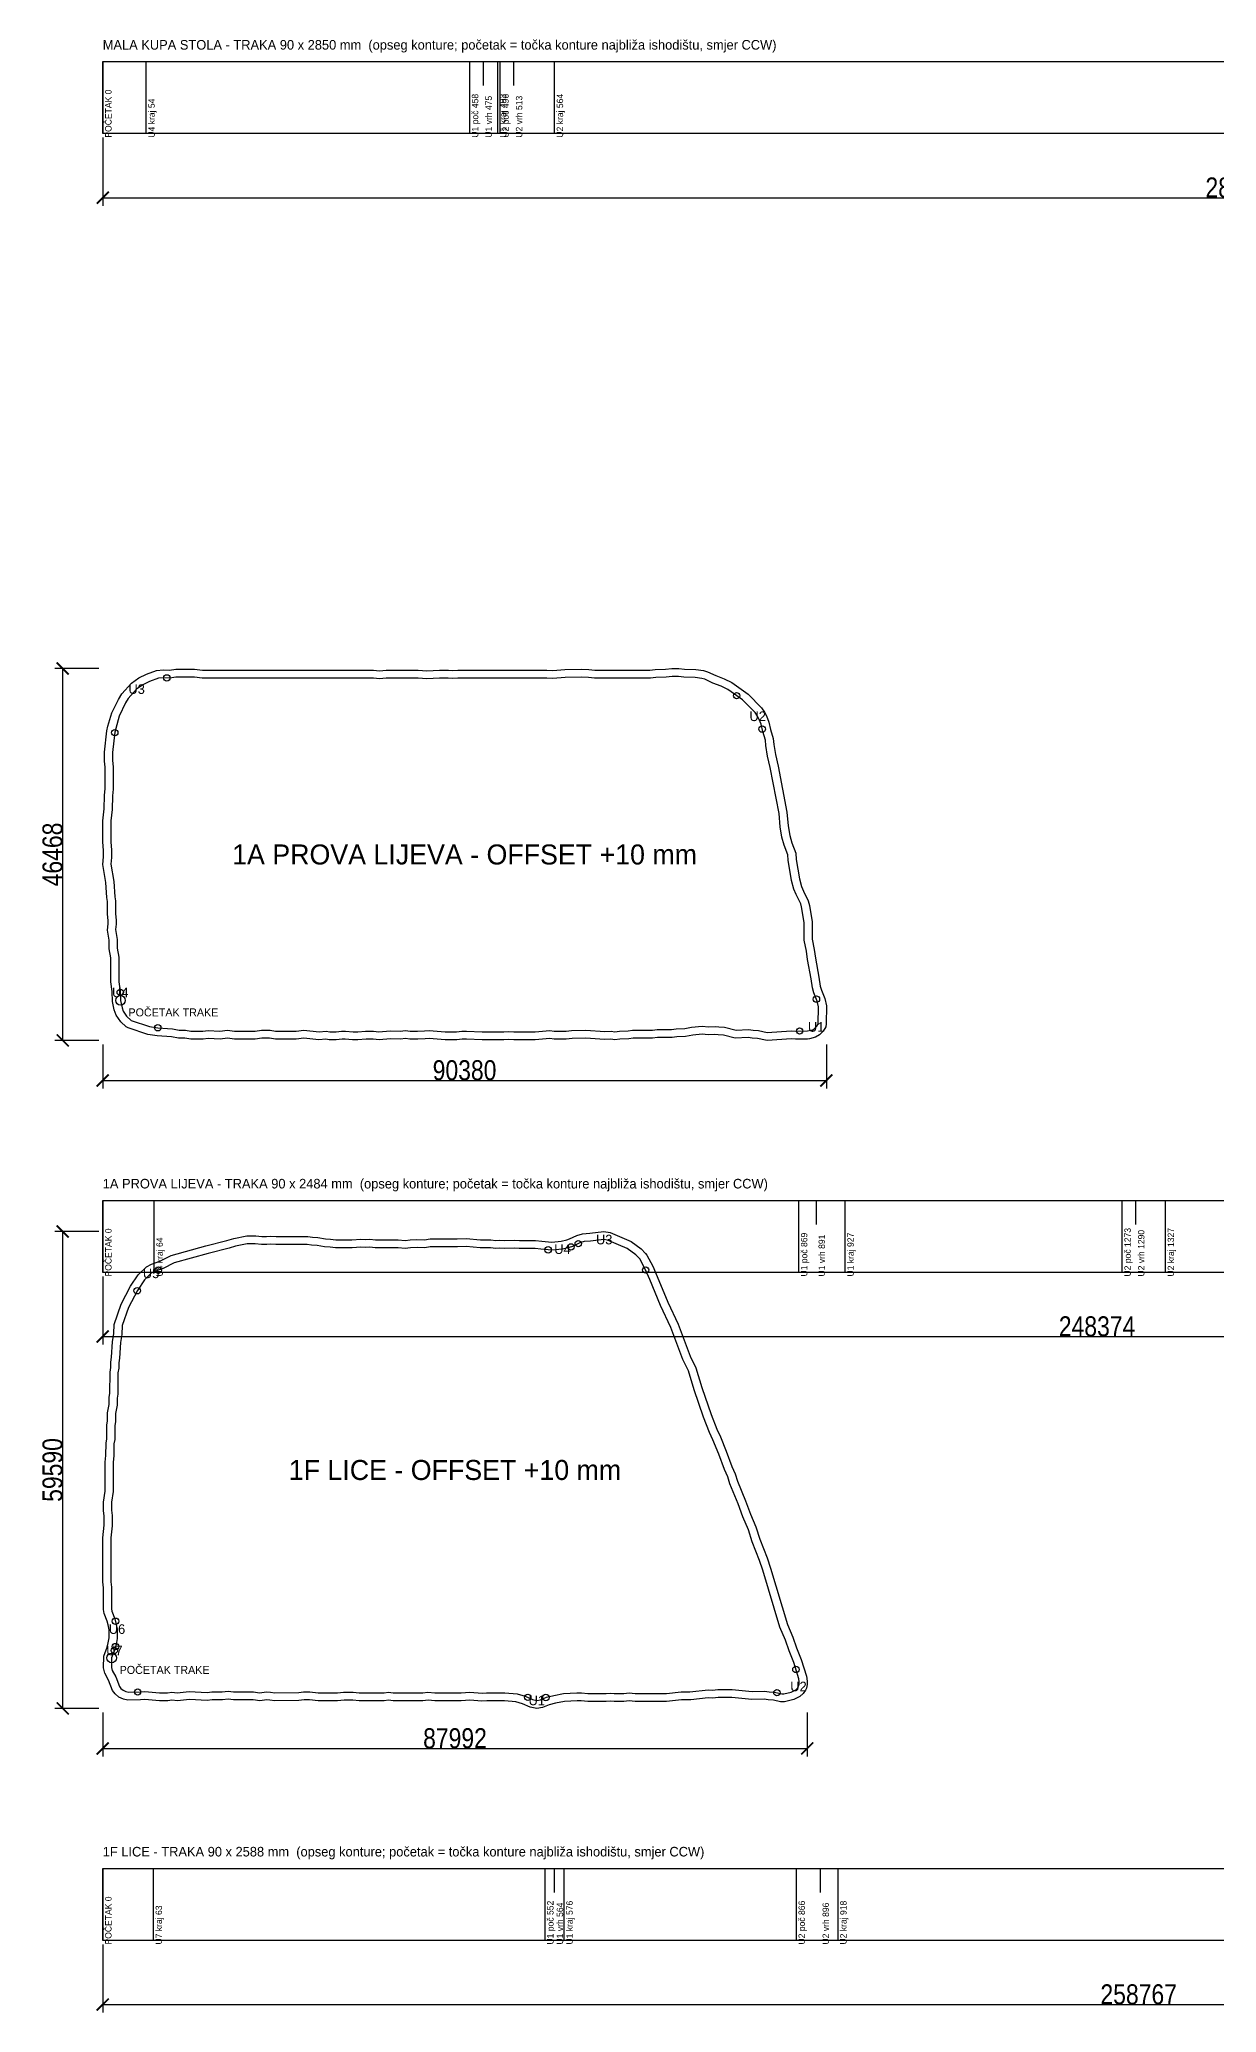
# Model space of a CAD drawing. Header units: millimetres. Extents: x -89 to 3515, y -4425 to 1405.
# Drawn here: x -89 to 1381, y -4425 to -1959 of the extents above; entities that cross this region are included whole.
import ezdxf
from ezdxf.enums import TextEntityAlignment as Align

# ---------------------------------------------------------------- set-up
doc = ezdxf.new("R2010")
doc.units = ezdxf.units.MM
for name, color, linetype in [('1A PROVA LIJEVA KONTURA', 8, 'Continuous'), ('1A PROVA LIJEVA OFFSET', 5, 'Continuous'), ('1A PROVA LIJEVA TRAKA', 5, 'Continuous'), ('1F LICE KONTURA', 8, 'Continuous'), ('1F LICE OFFSET', 6, 'Continuous'), ('1F LICE TRAKA', 6, 'Continuous'), ('KOTE', 8, 'Continuous'), ('MALA KUPA STOLA TRAKA', 3, 'Continuous')]:
    doc.layers.add(name, color=color, linetype=linetype)
doc.styles.add('OpenSansCondensed-Light', font='OpenSansCondensed-Light.ttf')
doc.dimstyles.new('EZDXF', dxfattribs={"dimtxt": 0.25, "dimasz": 0.175, "dimexe": 0.375, "dimexo": 0.125, "dimgap": 0.1, "dimtad": 1, "dimlfac": 100, "dimzin": 12, "dimdsep": 46, "dimtxsty": 'OpenSansCondensed-Light', "dimblk": 'ARCHTICK', "dimcen": 2.5, "dimazin": 3, "dimtfac": 0.5, "dimtmove": 2, "dimatfit": 3})

# ---------------------------------------------------------------- blocks, each defined once
blk = doc.blocks.new('_ARCHTICK')
at = {"color": 0, "linetype": 'BYBLOCK', "const_width": 0.15}
blk.add_lwpolyline([(-0.5, -0.5), (0.5, 0.5)], dxfattribs=at)

msp = doc.modelspace()

# ---------------------------------------------------------------- linework, layer by layer
at = {"layer": '1A PROVA LIJEVA KONTURA'}
msp.add_lwpolyline([(12.149, -3159.911), (14.075, -3169.112), (15.515, -3173.515), (19.646, -3179.803), (25.421, -3185.051), (48.28, -3192.627), (58.672, -3194.092), (77.154, -3195.338), (85.436, -3197.068), (93.347, -3197.28), (99.969, -3198.192), (114.941, -3198.194), (121.484, -3197.394), (136.287, -3198.207), (145.877, -3197.235), (154.473, -3198.203), (180.459, -3198.219), (188.08, -3197.306), (199.006, -3197.317), (205.637, -3198.207), (231.624, -3198.218), (241.209, -3197.247), (260.39, -3199.2), (268.924, -3198.498), (273.575, -3199.166), (281.541, -3199.202), (288.167, -3198.301), (293.134, -3198.225), (302.739, -3199.177), (308.718, -3199.223), (318.314, -3198.249), (328.281, -3198.276), (334.869, -3199.108), (349.113, -3197.768), (361.639, -3198.217), (368.248, -3197.509), (373.829, -3198.183), (383.329, -3198.468), (391.946, -3198.14), (397.563, -3197.347), (417.742, -3199.209), (431.724, -3199.198), (438.348, -3198.293), (444.319, -3198.224), (464.077, -3199.216), (491.066, -3199.213), (496.696, -3198.642), (503.244, -3199.217), (530.238, -3199.223), (548.472, -3197.66), (554.005, -3198.194), (568.987, -3198.215), (575.464, -3197.554), (593.424, -3196.982), (617.281, -3198.67), (625.02, -3198.374), (629.627, -3199.023), (635.215, -3198.299), (646.137, -3198.114), (651.786, -3197.269), (676.754, -3197.198), (682.348, -3196.485), (700.494, -3196.161), (706.138, -3195.303), (717.062, -3195.124), (725.343, -3193.389), (738.86, -3192.244), (746.467, -3193.156), (755.003, -3192.344), (759.669, -3193.092), (766.547, -3193.382), (781.037, -3197.023), (796.512, -3196.288), (802.156, -3197.147), (809.031, -3197.444), (819.934, -3199.933), (849.896, -3197.794), (855.399, -3198.202), (870.364, -3198.167), (876.678, -3196.513), (879.047, -3194.989), (881.88, -3192.261), (883.726, -3189.028), (883.885, -3168.175), (882.364, -3160.806), (878.128, -3150.562), (876.396, -3144.28), (874.718, -3132.976), (870.129, -3108.88), (868.803, -3098.431), (866.115, -3084.546), (865.914, -3062.631), (862.862, -3042.898), (861.77, -3039.351), (856.016, -3027.735), (853.24, -3020.886), (850.337, -3010.09), (846.142, -2984.831), (845.693, -2978.017), (840.921, -2965.995), (838.332, -2956.069), (836.153, -2942.973), (834.661, -2926.593), (823.75, -2869.119), (820.256, -2854.568), (818.103, -2841.462), (817.664, -2834.644), (814.311, -2824.034), (812.187, -2814.915), (809.991, -2808.826), (807.885, -2804.698), (804.656, -2800.036), (789.188, -2784.466), (770.602, -2771.403), (762.344, -2767.198), (751.924, -2763.388), (741.914, -2758.588), (738.356, -2757.52), (729.861, -2756.305), (715.911, -2756.188), (709.289, -2755.276), (701.314, -2755.231), (693.696, -2756.152), (680.777, -2756.342), (674.138, -2757.211), (604.154, -2757.216), (596.539, -2756.29), (587.981, -2755.922), (567.424, -2756.289), (552.197, -2757.816), (544.642, -2757.226), (433.657, -2757.229), (427.059, -2757.836), (421.476, -2757.245), (410.486, -2757.226), (394.728, -2758.214), (384.144, -2757.228), (344.153, -2757.232), (335.58, -2758.144), (327.977, -2757.233), (114.004, -2757.222), (104.411, -2756.244), (81.424, -2756.23), (73.805, -2757.146), (66.28, -2756.785), (59.775, -2757.486), (48.36, -2761.309), (40.109, -2765.528), (32.35, -2770.937), (21.894, -2782.556), (18.53, -2788.162), (10.565, -2804.86), (6.161, -2820.034), (5.142, -2824.612), (2.062, -2850.333), (2.016, -2860.284), (2.963, -2867.891), (2.974, -2895.877), (2.007, -2904.476), (1.865, -2921.415), (0.004, -2935.643), (0, -2961.622), (0.98, -2972.215), (0.95, -2981.201), (0.051, -2989.774), (3.774, -3011.225), (5.127, -3030.663), (5.9, -3035.342), (6.017, -3051.292), (6.976, -3059.893), (6.912, -3064.862), (6.053, -3071.467), (7.916, -3083.673), (8.12, -3094.587), (9.924, -3105.839), (10.046, -3136.785), (11.865, -3148.03)], close=True, dxfattribs=at)
at = {"layer": '1A PROVA LIJEVA OFFSET'}
msp.add_lwpolyline([(1.539, -2800.555), (9.504, -2783.857), (13.666, -2776.872), (25.731, -2763.441), (34.961, -2756.955), (44.485, -2752.09), (57.289, -2747.8), (65.984, -2746.789), (73.445, -2747.117), (81.43, -2746.23), (104.417, -2746.244), (114.513, -2747.222), (327.977, -2747.233), (335.646, -2748.081), (344.152, -2747.232), (384.143, -2747.228), (394.88, -2748.185), (410.504, -2747.226), (422.011, -2747.26), (427.127, -2747.787), (433.656, -2747.229), (544.642, -2747.226), (552.087, -2747.777), (567.245, -2746.291), (587.802, -2745.923), (596.968, -2746.299), (604.76, -2747.216), (673.485, -2747.211), (680.053, -2746.368), (693.021, -2746.161), (700.742, -2745.248), (709.346, -2745.276), (716.637, -2746.194), (730.613, -2746.333), (740.507, -2747.755), (745.523, -2749.262), (755.812, -2754.162), (766.338, -2758.03), (775.759, -2762.835), (796.282, -2777.418), (812.877, -2794.342), (816.469, -2799.568), (818.899, -2804.281), (821.777, -2812.079), (823.963, -2821.39), (827.493, -2832.803), (828.05, -2840.327), (830.065, -2852.587), (833.575, -2867.254), (844.485, -2924.728), (846.079, -2941.697), (848.123, -2953.982), (850.443, -2962.877), (855.512, -2976.123), (856.088, -2983.68), (860.122, -3007.967), (862.738, -3017.698), (865.143, -3023.632), (871.059, -3035.648), (872.744, -3041.369), (875.881, -3061.819), (876.106, -3083.541), (878.62, -3096.53), (880.011, -3107.313), (884.542, -3131.106), (886.198, -3142.209), (887.605, -3147.31), (891.827, -3157.573), (893.796, -3166.847), (893.726, -3189.104), (892.971, -3192.839), (889.77, -3198.405), (884.991, -3203.031), (880.409, -3205.791), (872.898, -3207.841), (870.388, -3208.167), (855.423, -3208.202), (849.882, -3207.82), (820.055, -3209.932), (817.708, -3209.682), (807.691, -3207.396), (801.186, -3207.099), (795.992, -3206.324), (780.045, -3206.974), (765.103, -3203.33), (758.665, -3203.041), (754.68, -3202.42), (745.989, -3203.144), (738.686, -3202.295), (726.795, -3203.302), (717.859, -3205.092), (706.975, -3205.29), (701.336, -3206.126), (683.072, -3206.473), (676.783, -3207.198), (652.544, -3207.267), (646.963, -3208.079), (635.945, -3208.288), (629.571, -3209.023), (624.51, -3208.401), (616.576, -3208.645), (593.23, -3206.993), (576.132, -3207.537), (568.973, -3208.215), (553.991, -3208.194), (548.418, -3207.701), (530.235, -3209.223), (503.242, -3209.217), (496.764, -3208.687), (491.067, -3209.213), (464.078, -3209.216), (444.125, -3208.227), (439.085, -3208.285), (432.406, -3209.175), (417.75, -3209.209), (397.806, -3207.412), (392.837, -3208.1), (383.71, -3208.461), (373.529, -3208.178), (368.181, -3207.573), (361.994, -3208.211), (349.403, -3207.785), (335.076, -3209.106), (327.639, -3208.274), (318.806, -3208.25), (308.641, -3209.222), (301.753, -3209.128), (292.717, -3208.233), (288.92, -3208.291), (281.496, -3209.202), (272.84, -3209.139), (268.619, -3208.557), (259.987, -3209.192), (241.206, -3207.298), (231.62, -3208.218), (205.633, -3208.207), (198.333, -3207.316), (188.671, -3207.306), (180.453, -3208.219), (154.467, -3208.203), (145.821, -3207.292), (136.518, -3208.205), (121.819, -3207.428), (115.549, -3208.176), (99.967, -3208.192), (92.529, -3207.262), (84.572, -3207.031), (75.788, -3205.268), (57.999, -3204.07), (46.292, -3202.427), (21.622, -3194.302), (19.226, -3192.901), (12.468, -3186.766), (6.812, -3178.44), (4.415, -3171.694), (2.255, -3161.361), (1.884, -3148.952), (0.046, -3136.824), (-0.073, -3106.655), (-1.841, -3095.474), (-2.07, -3084.524), (-3.914, -3072.279), (-3.08, -3064.151), (-3.031, -3060.385), (-3.966, -3051.883), (-4.094, -3036.199), (-4.849, -3031.357), (-6.166, -3012.43), (-9.943, -2990.111), (-9.048, -2980.662), (-9.021, -2972.66), (-10, -2961.621), (-9.996, -2935.641), (-8.129, -2920.722), (-7.975, -2903.874), (-7.026, -2895.319), (-7.036, -2868.513), (-7.966, -2860.88), (-7.919, -2849.715), (-4.715, -2822.929), (-3.443, -2817.247)], close=True, dxfattribs=at)
at = {"layer": '1A PROVA LIJEVA TRAKA'}
for p, q in [((-10, -3409.932), (-10, -3499.932)), ((54, -3409.932), (54, -3499.932)), ((859, -3409.932), (859, -3499.932)), ((881, -3409.932), (881, -3439.932)), ((917, -3409.932), (917, -3499.932)), ((1263, -3409.932), (1263, -3499.932)), ((1280, -3409.932), (1280, -3439.932)), ((1317, -3409.932), (1317, -3499.932))]:
    msp.add_line(p, q, dxfattribs=at)
msp.add_lwpolyline([(-10, -3409.932), (2473.741, -3409.932), (2473.741, -3499.932), (-10, -3499.932)], close=True, dxfattribs=at)
for centre, radius in [((69.976, -2756.962), 4), ((781.721, -2779.218), 4), ((5.044, -2825.429), 4), ((813.58, -2820.897), 4), ((12.149, -3159.911), 6), ((11.91, -3149.915), 4), ((881.342, -3158.334), 4), ((58.729, -3194.096), 4), ((860.423, -3198.19), 4)]:
    msp.add_circle(centre, radius, dxfattribs=at)
at = {"layer": '1F LICE KONTURA'}
msp.add_lwpolyline([(1.149, -3981.513), (1.041, -3993.42), (1.888, -3997.069), (6.275, -4005.252), (10.994, -4017.297), (12.659, -4019.591), (15.608, -4021.999), (18.953, -4023.569), (22.449, -4024.264), (36.924, -4024.005), (42.52, -4023.327), (60.696, -4025.03), (70.684, -4025.01), (76.244, -4024.449), (82.856, -4025.003), (98.097, -4023.577), (120.55, -4024.745), (126.151, -4024.062), (139.123, -4023.994), (146.722, -4023.076), (153.341, -4023.965), (178.306, -4024.052), (185.902, -4024.97), (194.487, -4024.041), (199.424, -4024.181), (205.083, -4025.006), (235.032, -4024.939), (240.679, -4024.086), (248.658, -4024.035), (259.254, -4025.009), (283.243, -4025.031), (290.873, -4024.139), (302.799, -4024.112), (310.419, -4025.028), (341.409, -4025.015), (347.001, -4024.415), (352.597, -4025.016), (389.587, -4025.028), (396.202, -4024.317), (404.762, -4025.034), (437.76, -4025.027), (448.589, -4024.432), (463.728, -4025.621), (469.289, -4025.059), (492.272, -4025.051), (507.639, -4026.58), (517.532, -4029.254), (526.772, -4033.503), (532.118, -4034.635), (536.59, -4033.711), (544.308, -4030.617), (553.372, -4028.355), (565.474, -4026.187), (582.18, -4025.061), (588.124, -4025.143), (595.756, -4026.031), (618.744, -4026.009), (624.297, -4025.457), (628.941, -4026.001), (640.924, -4026.026), (647.547, -4025.241), (655.103, -4026.026), (694.095, -4026.023), (712.302, -4024.106), (723.222, -4023.912), (746.093, -4021.253), (751.643, -4021.835), (758.213, -4021.061), (776.201, -4021.038), (801.03, -4023.493), (816.52, -4023.099), (822.165, -4023.957), (829.041, -4024.257), (838.123, -4026.416), (840.789, -4026.595), (849.686, -4024.126), (855.488, -4021.238), (857.594, -4019.269), (859.138, -4016.917), (859.857, -4014.216), (859.951, -4011.276), (859.419, -4007.5), (853.007, -3987.155), (847.19, -3972.564), (842.736, -3959.409), (835.763, -3943.297), (814.553, -3872.08), (810.442, -3859.783), (801.206, -3836.608), (796.376, -3821.608), (789.532, -3805.442), (783.547, -3788.921), (773.406, -3764.121), (770.676, -3755.251), (766.368, -3746.035), (759.525, -3726.87), (752.126, -3708.934), (747.669, -3699.779), (740.289, -3680.836), (728.837, -3646.578), (721.431, -3622.646), (714.557, -3608.492), (699.468, -3568.741), (686.774, -3540.999), (673.391, -3508.541), (668.076, -3496.742), (660.63, -3482.826), (655.72, -3477.982), (645.066, -3469.903), (620.329, -3459.614), (615.979, -3458.739), (599.176, -3460.919), (591.357, -3461.358), (585.982, -3462.865), (576.819, -3467.301), (572.434, -3468.787), (564.252, -3470.763), (550.773, -3471.994), (537.263, -3470.864), (530.014, -3469.739), (510.266, -3470.028), (504.654, -3469.597), (491.92, -3470.032), (485.351, -3469.602), (480.755, -3469.964), (474.144, -3469.077), (461.201, -3468.977), (443.775, -3467.585), (433.055, -3468.025), (399.071, -3468.064), (392.448, -3468.974), (382.902, -3468.745), (374.33, -3469.104), (367.711, -3469.993), (359.124, -3469.047), (330.14, -3469.007), (323.524, -3468.119), (317.96, -3468.654), (312.391, -3468.119), (301.602, -3469.015), (280.62, -3469.016), (273.989, -3468.125), (267.103, -3467.85), (257.781, -3466.213), (250.896, -3465.934), (245.248, -3465.084), (206.271, -3465.027), (199.718, -3464.45), (195.08, -3464.997), (188.099, -3465.026), (180.484, -3464.097), (170.534, -3464.095), (155.822, -3467.206), (147.851, -3469.69), (121.577, -3476.271), (79.318, -3487.721), (65.356, -3495.056), (54.805, -3498.554), (50.683, -3500.676), (42.208, -3508.964), (33.236, -3522.248), (21.999, -3543.595), (14.155, -3566.346), (13.866, -3577.227), (12.135, -3587.51), (10.897, -3606.998), (10.039, -3612.642), (9.916, -3619.592), (9.058, -3625.236), (8.875, -3652.161), (8.098, -3656.839), (7.813, -3665.722), (6.075, -3676.002), (5.9, -3685.93), (5.042, -3691.575), (4.919, -3708.524), (4.061, -3714.169), (3.944, -3729.121), (2.998, -3736.729), (2.957, -3773.713), (1.021, -3786.911), (1.059, -3796.863), (1.959, -3803.49), (1.976, -3816.479), (0, -3831.661), (0.048, -3886.627), (0.955, -3893.252), (1.027, -3920.222), (1.461, -3923.043), (5.126, -3932.525), (6.552, -3937.934), (7.819, -3945.41), (7.857, -3957.291), (6.643, -3964.789), (4.939, -3971.083)], close=True, dxfattribs=at)
at = {"layer": '1F LICE OFFSET'}
msp.add_lwpolyline([(24.655, -3517.113), (34.317, -3502.821), (44.594, -3492.744), (50.931, -3489.335), (61.431, -3485.822), (75.326, -3478.552), (118.962, -3466.619), (145.147, -3460.058), (153.754, -3457.422), (169.842, -3454.119), (181.091, -3454.116), (188.686, -3455.024), (194.471, -3454.999), (199.913, -3454.451), (206.718, -3455.028), (246.001, -3455.112), (251.845, -3455.964), (258.85, -3456.27), (268.172, -3457.884), (274.389, -3458.133), (281.289, -3459.016), (301.187, -3459.015), (312.158, -3458.122), (317.959, -3458.608), (323.712, -3458.12), (330.815, -3459.008), (359.138, -3459.047), (367.591, -3459.92), (373.912, -3459.113), (382.484, -3458.754), (391.883, -3458.957), (399.06, -3458.064), (432.844, -3458.026), (443.968, -3457.587), (461.638, -3458.98), (474.849, -3459.102), (481.031, -3459.911), (485.285, -3459.602), (492.076, -3460.021), (504.312, -3459.602), (510.577, -3460.022), (530.429, -3459.748), (538.448, -3460.928), (550.735, -3461.956), (562.615, -3460.871), (569.65, -3459.172), (573.02, -3458.03), (582.164, -3453.623), (589.362, -3451.559), (598.25, -3450.955), (616, -3448.739), (623.56, -3450.151), (650.048, -3461.232), (662.267, -3470.423), (668.068, -3476.143), (669.447, -3478.108), (676.893, -3492.024), (682.636, -3504.729), (695.946, -3537.011), (708.561, -3564.58), (723.748, -3604.526), (730.732, -3618.973), (738.357, -3643.515), (749.695, -3677.434), (756.839, -3695.769), (761.37, -3705.12), (768.769, -3723.056), (775.627, -3742.228), (780.007, -3751.654), (782.832, -3760.751), (792.803, -3785.136), (798.844, -3801.787), (805.585, -3817.709), (810.621, -3833.22), (819.926, -3856.612), (824.137, -3869.226), (845.177, -3939.871), (851.913, -3955.437), (856.577, -3969.107), (862.296, -3983.451), (868.957, -4004.494), (869.917, -4010.45), (869.852, -4014.535), (868.801, -4019.49), (867.831, -4021.86), (864.846, -4026.154), (860.58, -4029.844), (852.968, -4033.572), (841.468, -4036.572), (836.353, -4036.258), (827.654, -4034.206), (821.194, -4033.91), (815.891, -4033.118), (800.665, -4033.487), (775.714, -4031.039), (758.806, -4031.06), (752.077, -4031.825), (746.15, -4031.314), (724.377, -4033.845), (712.915, -4034.096), (694.096, -4036.023), (655.104, -4036.026), (647.619, -4035.302), (640.903, -4036.026), (628.92, -4036.001), (624.209, -4035.515), (618.754, -4036.009), (595.766, -4036.031), (587.475, -4035.135), (582.447, -4035.065), (566.696, -4036.128), (555.466, -4038.139), (547.394, -4040.154), (539.189, -4043.368), (532.094, -4044.635), (523.982, -4043.106), (514.114, -4038.689), (505.827, -4036.449), (491.778, -4035.051), (469.794, -4035.059), (463.541, -4035.619), (448.472, -4034.454), (437.762, -4035.027), (404.764, -4035.034), (396.32, -4034.362), (389.584, -4035.028), (352.594, -4035.016), (347, -4034.472), (341.413, -4035.015), (310.423, -4035.028), (302.211, -4034.113), (291.467, -4034.137), (283.234, -4035.031), (259.245, -4035.009), (248.231, -4034.038), (241.461, -4034.081), (235.054, -4034.938), (205.105, -4035.006), (198.558, -4034.16), (194.885, -4034.056), (186.219, -4034.965), (177.686, -4034.05), (153.306, -4033.965), (146.654, -4033.157), (139.75, -4033.974), (126.784, -4034.059), (120.608, -4034.744), (98.304, -4033.601), (83.2, -4034.997), (76.329, -4034.492), (71.197, -4034.997), (60.717, -4035.03), (42.656, -4033.383), (37.104, -4034.003), (21.203, -4034.186), (15.831, -4033.069), (10.281, -4030.462), (5.39, -4026.458), (2.222, -4022.097), (-2.819, -4009.453), (-7.47, -4000.593), (-8.946, -3993.922), (-8.626, -3979.402), (-4.603, -3968.063), (-3.145, -3962.678), (-2.146, -3956.503), (-2.178, -3946.267), (-3.232, -3940.049), (-4.402, -3935.612), (-8.102, -3925.967), (-8.943, -3920.998), (-9.043, -3893.946), (-9.952, -3886.636), (-10, -3831.67), (-8.025, -3815.838), (-8.04, -3804.173), (-8.917, -3797.557), (-8.979, -3786.95), (-7.042, -3772.978), (-7.002, -3736.718), (-6.051, -3728.463), (-5.907, -3713.376), (-5.075, -3707.732), (-4.927, -3690.785), (-4.086, -3685.087), (-3.882, -3675.078), (-2.16, -3664.724), (-1.854, -3655.858), (-1.12, -3651.303), (-0.911, -3624.449), (-0.07, -3618.748), (0.074, -3611.801), (0.945, -3605.927), (2.201, -3586.362), (3.888, -3576.259), (4.265, -3564.864), (12.821, -3539.624)], close=True, dxfattribs=at)
at = {"layer": '1F LICE TRAKA'}
for p, q in [((-10, -4244.635), (-10, -4334.635)), ((53, -4244.635), (53, -4334.635)), ((542, -4244.635), (542, -4334.635)), ((554, -4244.635), (554, -4274.635)), ((566, -4244.635), (566, -4334.635)), ((856, -4244.635), (856, -4334.635)), ((886, -4244.635), (886, -4274.635)), ((908, -4244.635), (908, -4334.635))]:
    msp.add_line(p, q, dxfattribs=at)
msp.add_lwpolyline([(-10, -4244.635), (2577.674, -4244.635), (2577.674, -4334.635), (-10, -4334.635)], close=True, dxfattribs=at)
for centre, radius in [((546.253, -3471.616), 4), ((574.81, -3467.982), 4), ((583.909, -3463.868), 4), ((59.497, -3496.998), 4), ((668.096, -3496.785), 4), ((32.988, -3522.718), 4), ((5.962, -3935.694), 4), ((4.564, -3972.116), 4), ((5.958, -3967.318), 4), ((1.149, -3981.513), 6), ((855.78, -3995.953), 4), ((33.664, -4024.063), 4), ((520.809, -4030.761), 4), ((543.461, -4030.957), 4), ((832.039, -4024.97), 4)]:
    msp.add_circle(centre, radius, dxfattribs=at)
at = {"layer": 'MALA KUPA STOLA TRAKA'}
for p, q in [((-10, -1986.905), (-10, -2076.905)), ((44, -1986.905), (44, -2076.905)), ((448, -1986.905), (448, -2076.905)), ((465, -1986.905), (465, -2016.905)), ((483, -1986.905), (483, -2076.905)), ((486, -1986.905), (486, -2076.905)), ((503, -1986.905), (503, -2016.905)), ((554, -1986.905), (554, -2076.905))]:
    msp.add_line(p, q, dxfattribs=at)
msp.add_lwpolyline([(-10, -1986.905), (2839.998, -1986.905), (2839.998, -2076.905), (-10, -2076.905)], close=True, dxfattribs=at)

# ---------------------------------------------------------------- texts
at = {"layer": '1A PROVA LIJEVA OFFSET'}
msp.add_text('1A PROVA LIJEVA - OFFSET +10 mm', height=25, dxfattribs=at).set_placement((441.898, -2977.59), align=Align.MIDDLE_CENTER)
at = {"layer": '1A PROVA LIJEVA TRAKA'}
for s, p in [('U3', (32.359, -2770.93)), ('U2', (807.999, -2804.921)), ('U4', (11.91, -3149.915)), ('U1', (881.001, -3193.107))]:
    msp.add_text(s, height=12, dxfattribs=at).set_placement(p, align=Align.MIDDLE_CENTER)
for s, height, p in [('POČETAK TRAKE', 10, (22.149, -3179.911)), ('1A PROVA LIJEVA - TRAKA 90 x 2484 mm  (opseg konture; početak = točka konture najbliža ishodištu, smjer CCW)', 12, (-10, -3394.932))]:
    msp.add_text(s, height=height, dxfattribs=at).set_placement(p)
for s, p in [('POČETAK 0', (-7, -3504.932)), ('U1 poč 869', (862, -3504.932)), ('U1 kraj 927', (920, -3504.932)), ('U2 poč 1273', (1266, -3504.932)), ('U2 vrh 1290', (1283, -3504.932)), ('U2 kraj 1327', (1320, -3504.932)), ('U4 kraj 64', (57, -3504.932)), ('U1 vrh 891', (884, -3504.932))]:
    msp.add_text(s, height=8, rotation=90, dxfattribs=at).set_placement(p, align=Align.TOP_LEFT)
at = {"layer": '1F LICE OFFSET'}
msp.add_text('1F LICE - OFFSET +10 mm', height=25, dxfattribs=at).set_placement((429.959, -3746.687), align=Align.MIDDLE_CENTER)
at = {"layer": '1F LICE TRAKA'}
for s, p in [('U4', (564.18, -3470.77)), ('U3', (616.308, -3458.805)), ('U5', (50.383, -3500.969)), ('U6', (7.819, -3945.51)), ('U7', (4.564, -3972.116)), ('U2', (858.951, -4017.202)), ('U1', (532.089, -4034.628))]:
    msp.add_text(s, height=12, dxfattribs=at).set_placement(p, align=Align.MIDDLE_CENTER)
for s, height, p in [('POČETAK TRAKE', 10, (11.149, -4001.513)), ('1F LICE - TRAKA 90 x 2588 mm  (opseg konture; početak = točka konture najbliža ishodištu, smjer CCW)', 12, (-10, -4229.635))]:
    msp.add_text(s, height=height, dxfattribs=at).set_placement(p)
for s, p in [('POČETAK 0', (-7, -4339.635)), ('U1 poč 552', (545, -4339.635)), ('U1 vrh 564', (557, -4339.635)), ('U1 kraj 576', (569, -4339.635)), ('U2 poč 866', (859, -4339.635)), ('U2 vrh 896', (889, -4339.635)), ('U2 kraj 918', (911, -4339.635)), ('U7 kraj 63', (56, -4339.635))]:
    msp.add_text(s, height=8, rotation=90, dxfattribs=at).set_placement(p, align=Align.TOP_LEFT)
at = {"layer": 'MALA KUPA STOLA TRAKA'}
msp.add_text('MALA KUPA STOLA - TRAKA 90 x 2850 mm  (opseg konture; početak = točka konture najbliža ishodištu, smjer CCW)', height=12, dxfattribs=at).set_placement((-10, -1971.905))
for s, p in [('POČETAK 0', (-7, -2081.905)), ('U4 kraj 54', (47, -2081.905)), ('U1 poč 458', (451, -2081.905)), ('U1 vrh 475', (468, -2081.905)), ('U1 kraj 493', (486, -2081.905)), ('U2 poč 496', (489, -2081.905)), ('U2 vrh 513', (506, -2081.905)), ('U2 kraj 564', (557, -2081.905))]:
    msp.add_text(s, height=8, rotation=90, dxfattribs=at).set_placement(p, align=Align.TOP_LEFT)

# ---------------------------------------------------------------- dimensions: what is measured, and where the dimension line sits
at = {"layer": 'KOTE'}
for base, p1, p2 in [((-10, -2156.905), (-10, -2076.905), (2839.998, -2076.905)), ((-10, -3259.932), (-10, -3209.932), (893.796, -3209.932)), ((-10, -3579.932), (-10, -3499.932), (2473.741, -3499.932)), ((-10, -4094.635), (-10, -4044.635), (869.917, -4044.635)), ((-10, -4414.635), (-10, -4334.635), (2577.674, -4334.635))]:
    msp.add_linear_dim(base=base, p1=p1, p2=p2, dimstyle='EZDXF', override={"dimtxt": 25, "dimasz": 15, "dimexe": 10, "dimexo": 5, "dimdec": 0}, dxfattribs=at).render()
for base, p1, p2 in [((-60, -3209.932), (-10, -3209.932), (-10, -2745.248)), ((-60, -4044.635), (-10, -4044.635), (-10, -3448.739))]:
    msp.add_linear_dim(base=base, p1=p1, p2=p2, angle=90, dimstyle='EZDXF', override={"dimtxt": 25, "dimasz": 15, "dimexe": 10, "dimexo": 5, "dimdec": 0}, dxfattribs=at).render()

doc.saveas('drawing.dxf')
